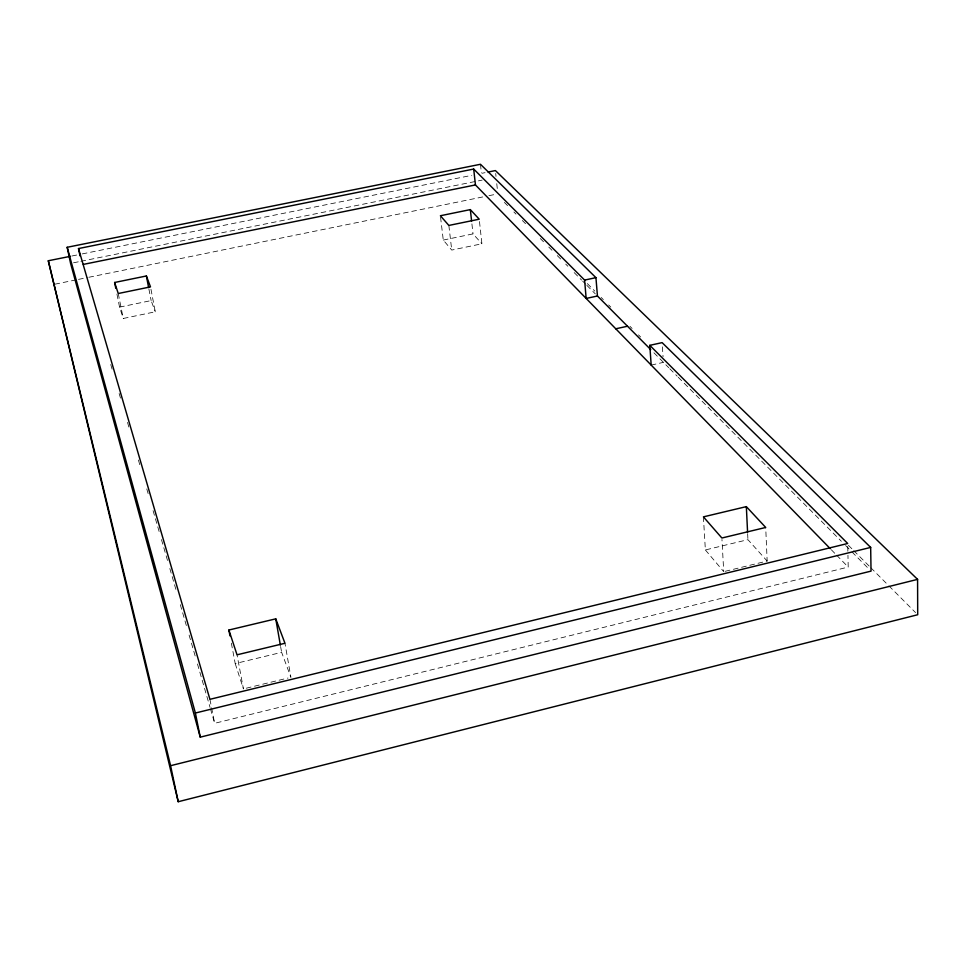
<?xml version="1.0" encoding="UTF-8"?>
<svg xmlns="http://www.w3.org/2000/svg" width="966" height="966" viewBox="0 0 966 966"><rect width="100%" height="100%" fill="white"/><g stroke="black" fill="none" stroke-linecap="round" stroke-linejoin="round"><path stroke-width="0.72" stroke-dasharray="4.83 3.62" d="M210.467 708.839L214.657 723.305L848.208 567.066L847.955 555.281M246.306 688.203L288.025 678.023M725.176 571.304L767.161 561.053L765.712 527.46M231.357 643.151L235.209 663.57L281.637 652.352L290.899 677.323L284.97 643.271M703.405 516.87L705.373 549.956L747.925 539.668L767.161 561.053M651.181 365.088L663.425 362.359M116.946 294.087L119.567 307.128L123.25 318.478L155.285 311.801L150.503 286.878M440.556 217.181L443.273 240.063L451.738 250.073L481.913 243.782L479.233 219.197M119.567 307.128L151.131 300.583L155.285 311.801M443.273 240.063L473.026 233.893L481.913 243.782M54.893 284.197L77.038 279.681M78.524 279.379L87.375 277.568M88.848 277.266L483.06 196.883M488.965 195.675L494.87 194.48M73.525 262.788L79.429 261.593M80.903 261.291L482.167 180.099M71.907 256.002L80.758 254.215M82.243 253.913L471.794 175.341M482.119 173.252L485.065 172.66M587.34 283.593L594.802 291.08M601.19 297.48L603.327 299.617M608.652 304.966L610.79 307.103M629.965 326.327L632.102 328.464M638.49 334.876L640.627 337.013M848.426 545.307L852.688 549.569M853.763 550.644L869.75 566.668M870.813 567.73L887.863 584.828M888.925 585.891L915.563 612.601M504.385 202.425L507.548 205.613M513.9 212.001L516.013 214.126M522.352 220.502L525.528 223.689M540.332 238.578L543.508 241.766M548.797 247.091L551.972 250.279M557.261 255.592L561.487 259.854M565.714 264.104L567.827 266.23M574.178 272.605L581.58 280.055M582.643 281.118L585.807 284.306M586.869 285.368L595.322 293.881M653.922 352.795L668.726 367.684M669.776 368.746L677.202 376.197M678.253 377.271L841.374 541.286M845.612 545.548L850.913 550.874M851.976 551.948L868.917 568.986M831.352 549.787L835.566 554.11M836.628 555.184L848.208 567.066M705.373 549.956L723.727 571.655L721.964 539.487M235.209 663.57L243.432 688.915L237.032 654.815M110.752 364.532L112.43 370.316M119.132 393.464L120.81 399.248M127.512 422.396L129.19 428.18M138.404 460.009L140.082 465.793M146.784 488.941L148.462 494.725M153.075 510.64L159.354 532.338M161.455 539.583L167.734 561.282M169.835 568.515L176.114 590.214M180.304 604.68L187.006 627.828M189.094 635.06L195.808 658.208M197.475 663.992L210.045 707.39M118.25 293.519L123.25 318.478M209.924 699.324L211.312 706.375M211.59 707.788L214.657 723.305M148.897 289.003L151.131 300.583M280.611 646.52L281.637 652.352M448.852 225.44L451.738 250.073M471.915 223.895L473.026 233.893M480.464 164.28L481.394 172.902M495.703 173.482L496.005 176.404M496.765 183.685L497.369 189.505M662.386 346.854L663.05 356.72M747.648 533.655L747.925 539.668M847.762 546.442L847.919 553.808"/><path stroke-width="1.45" d="M70.433 256.304L48.3 260.76L178.215 801.72L917.7 614.738L917.579 579.371L495.401 170.571L488.023 172.069M178.215 801.72L170.584 765.7L917.579 579.371M650.746 349.607L597.447 296.007L595.937 277.653L480.464 164.28L67.185 247.284L70.578 263.38L200.252 737.155L871.042 571.111L870.668 547.42L662.108 342.628L649.792 345.345L651.181 365.088M200.252 737.155L195.386 713.029L870.668 547.42M228.882 630.025L275.757 618.844L284.97 643.271L237.032 654.815L228.882 630.025L229.98 635.857M746.344 506.631L703.405 516.87L721.892 538.014L765.712 527.46L746.344 506.631L747.575 532.157M615.777 328.79L627.502 326.23M597.447 296.007L586.157 298.434L584.599 280.08L473.702 169.05L78.5 248.552L80.021 255.893M584.599 280.08L595.937 277.653M114.628 282.483L146.385 275.974L150.503 286.878L118.25 293.519L114.628 282.483L115.787 288.279M470.333 209.61L440.387 215.744L448.852 225.44L479.233 219.197L470.333 209.61L471.601 221.045M83.33 264.406L475.441 184.941L830.301 548.712M649.792 345.345L847.701 543.496L209.924 699.324L78.5 248.552M67.185 247.284L195.386 713.029M48.3 260.76L170.584 765.7M146.385 275.974L148.619 287.554M275.757 618.844L280.357 645.071M473.702 169.05L475.441 184.941"/></g></svg>
